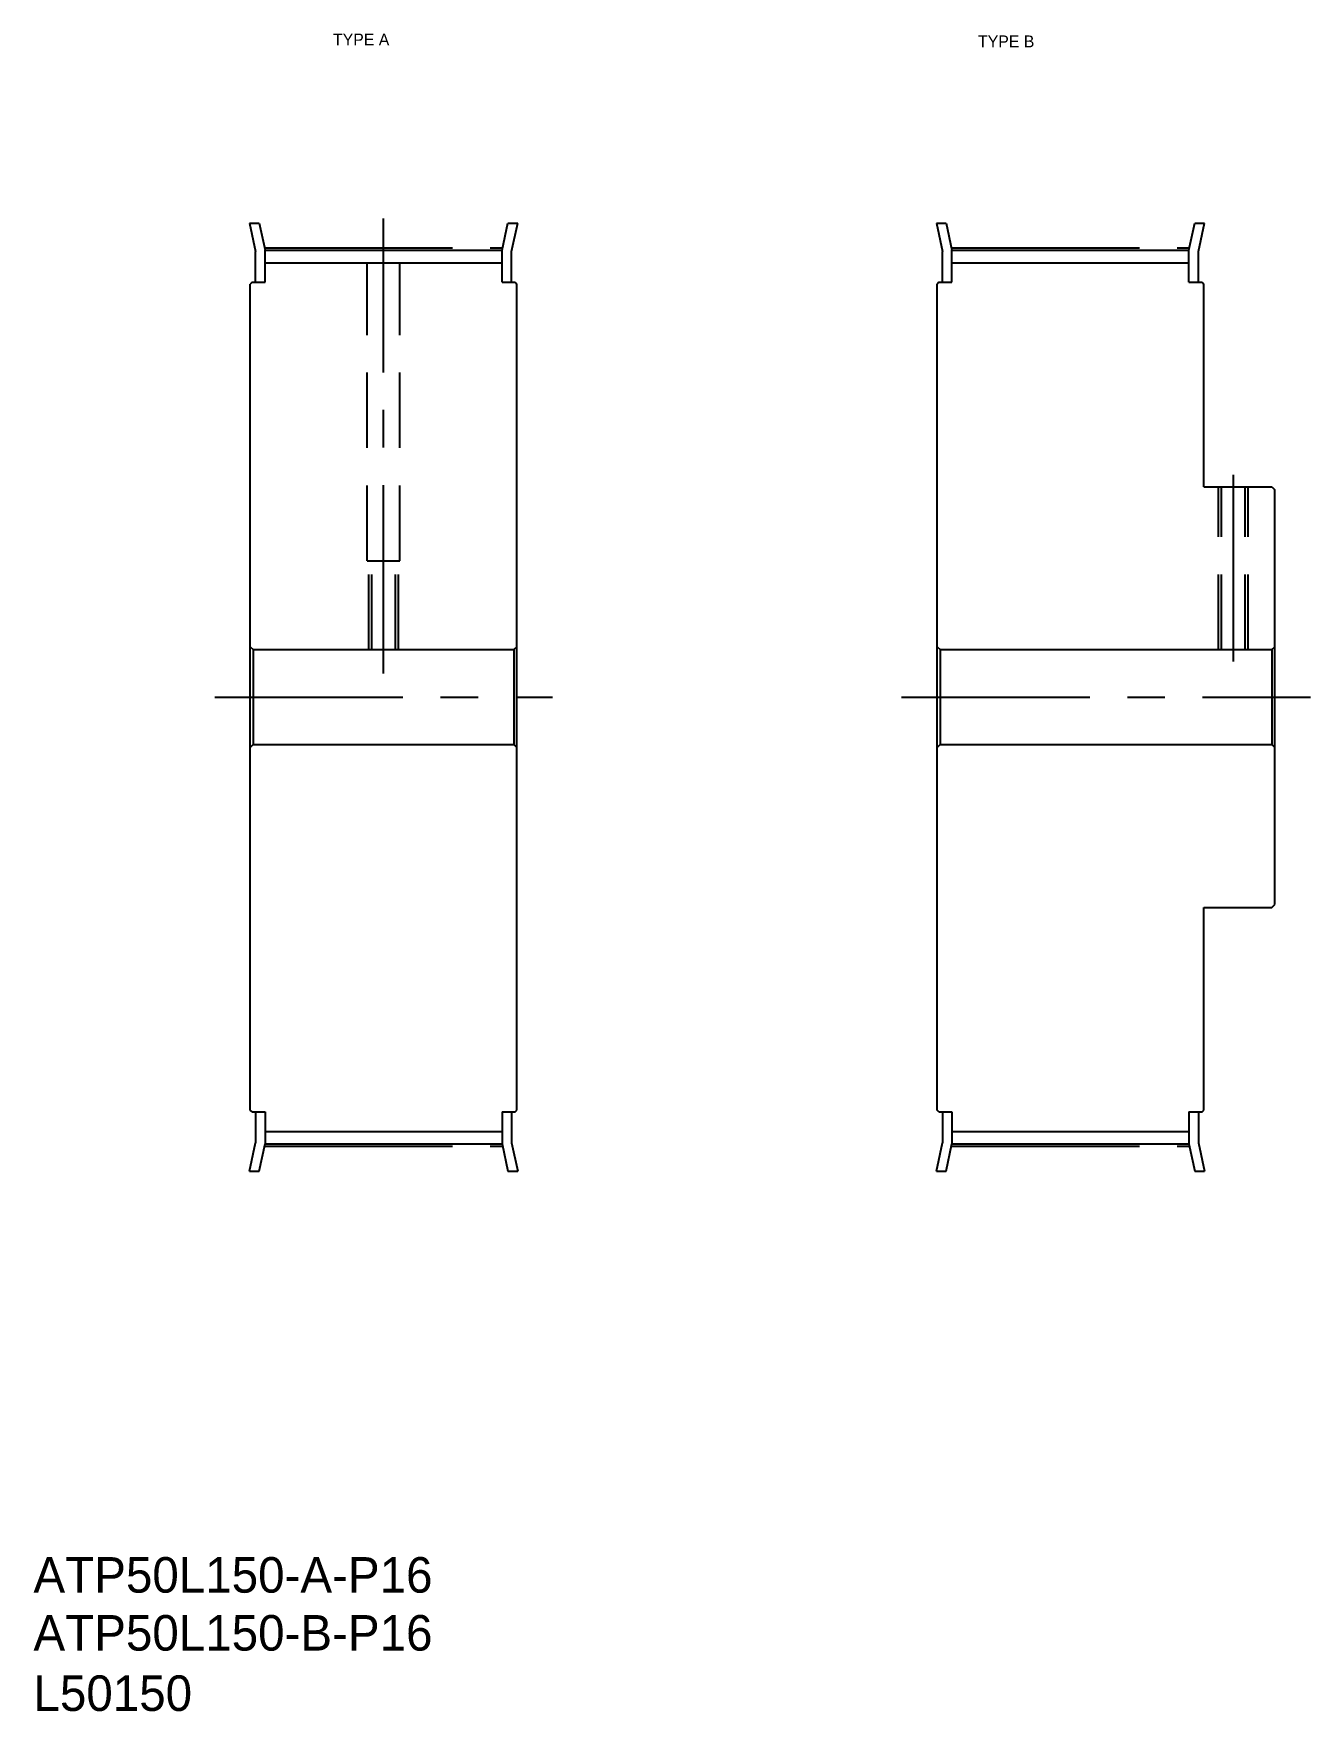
# Model space of a CAD drawing. Extents: x -286 to -70, y -61 to 222.
import ezdxf

# ---------------------------------------------------------------- set-up
doc = ezdxf.new("R2010")
doc.units = 0
doc.linetypes.add('CENTER', pattern=[50.8, 31.75, -6.35, 6.35, -6.35])
doc.linetypes.add('DASHED', pattern=[19.05, 12.7, -6.35])
doc.layers.get('0').update_dxf_attribs({"linetype": 'CONTINUOUS'})
doc.layers.add('CENTER', color=1, linetype='CENTER')

msp = doc.modelspace()

# ---------------------------------------------------------------- linework, layer by layer
for p, q in [((-249.52, 190.29), (-248.5, 185.5)), ((-249.52, 190.29), (-247.87, 190.29)), ((-247.87, 190.29), (-246.9, 185.71)), ((-206.9, 185.71), (-205.93, 190.29)), ((-205.93, 190.29), (-204.27, 190.29)), ((-205.3, 185.5), (-204.27, 190.29)), ((-133.61, 190.29), (-132.58, 185.5)), ((-133.61, 190.29), (-131.95, 190.29)), ((-131.95, 190.29), (-130.98, 185.71)), ((-90.98, 185.71), (-90.01, 190.29)), ((-90.01, 190.29), (-88.36, 190.29)), ((-89.38, 185.5), (-88.36, 190.29)), ((-248.5, 180.29), (-248.5, 185.5)), ((-246.9, 185.71), (-206.9, 185.71)), ((-246.9, 180.29), (-246.9, 185.71)), ((-206.9, 180.29), (-206.9, 185.71)), ((-205.3, 180.29), (-205.3, 185.5)), ((-132.58, 180.29), (-132.58, 185.5)), ((-130.98, 185.71), (-90.98, 185.71)), ((-130.98, 180.29), (-130.98, 185.71)), ((-90.98, 180.29), (-90.98, 185.71)), ((-89.38, 180.29), (-89.38, 185.5)), ((-246.9, 183.58), (-206.9, 183.58)), ((-206.9, 182.02), (-206.9, 182.02)), ((-130.98, 183.58), (-90.98, 183.58)), ((-249.1, 180.29), (-249.4, 179.99)), ((-249.4, 40.59), (-249.4, 179.99)), ((-249.1, 180.29), (-246.9, 180.29)), ((-206.9, 181.17), (-206.9, 181.17)), ((-206.9, 180.29), (-204.7, 180.29)), ((-204.7, 180.29), (-204.4, 179.99)), ((-204.4, 40.59), (-204.4, 179.99)), ((-133.18, 180.29), (-133.48, 179.99)), ((-133.48, 40.59), (-133.48, 179.99)), ((-133.18, 180.29), (-130.98, 180.29)), ((-90.98, 180.29), (-88.78, 180.29)), ((-88.78, 180.29), (-88.48, 179.99)), ((-88.48, 145.79), (-88.48, 179.99)), ((-88.48, 145.79), (-76.98, 145.79)), ((-76.98, 145.79), (-76.48, 145.29)), ((-76.48, 75.29), (-76.48, 145.29)), ((-133.48, 85.59), (-133.48, 134.99)), ((-249.4, 118.79), (-248.9, 118.29)), ((-248.9, 118.29), (-204.9, 118.29)), ((-248.9, 118.29), (-248.9, 102.29)), ((-204.4, 118.79), (-204.9, 118.29)), ((-204.9, 118.29), (-204.9, 102.29)), ((-133.48, 118.79), (-132.98, 118.29)), ((-132.98, 118.29), (-76.98, 118.29)), ((-132.98, 118.29), (-132.98, 102.29)), ((-76.98, 118.29), (-76.48, 118.79)), ((-76.98, 118.29), (-76.98, 102.29)), ((-249.4, 101.79), (-248.9, 102.29)), ((-248.9, 102.29), (-204.9, 102.29)), ((-204.4, 101.79), (-204.9, 102.29)), ((-133.48, 101.79), (-132.98, 102.29)), ((-132.98, 102.29), (-76.98, 102.29)), ((-76.98, 102.29), (-76.48, 101.79)), ((-88.48, 40.59), (-88.48, 74.79)), ((-88.48, 74.79), (-76.98, 74.79)), ((-76.98, 74.79), (-76.48, 75.29)), ((-249.1, 40.29), (-249.4, 40.59)), ((-249.1, 40.29), (-246.9, 40.29)), ((-248.5, 40.29), (-248.5, 35.09)), ((-246.9, 40.29), (-246.9, 34.88)), ((-206.9, 40.29), (-206.9, 34.88)), ((-206.9, 40.29), (-204.7, 40.29)), ((-205.3, 40.29), (-205.3, 35.09)), ((-204.7, 40.29), (-204.4, 40.59)), ((-133.18, 40.29), (-133.48, 40.59)), ((-133.18, 40.29), (-130.98, 40.29)), ((-132.58, 40.29), (-132.58, 35.09)), ((-130.98, 40.29), (-130.98, 34.88)), ((-90.98, 40.29), (-88.78, 40.29)), ((-90.98, 40.29), (-90.98, 34.88)), ((-89.38, 40.29), (-89.38, 35.09)), ((-88.78, 40.29), (-88.48, 40.59)), ((-246.9, 37), (-206.9, 37)), ((-130.98, 37), (-90.98, 37)), ((-249.52, 30.29), (-248.5, 35.09)), ((-247.87, 30.29), (-246.9, 34.88)), ((-246.9, 34.88), (-206.9, 34.88)), ((-206.9, 34.88), (-205.93, 30.29)), ((-205.3, 35.09), (-204.27, 30.29)), ((-133.61, 30.29), (-132.58, 35.09)), ((-131.95, 30.29), (-130.98, 34.88)), ((-130.98, 34.88), (-90.98, 34.88)), ((-90.98, 34.88), (-90.01, 30.29)), ((-89.38, 35.09), (-88.36, 30.29)), ((-249.52, 30.29), (-247.87, 30.29)), ((-205.93, 30.29), (-204.27, 30.29)), ((-133.61, 30.29), (-131.95, 30.29)), ((-90.01, 30.29), (-88.36, 30.29))]:
    msp.add_line(p, q)
at = {"color": 3, "linetype": 'DASHED'}
for p, q in [((-229.65, 133.29), (-229.65, 183.58)), ((-224.15, 133.29), (-224.15, 183.58)), ((-85.98, 118.29), (-85.98, 145.79)), ((-85.48, 118.29), (-85.48, 145.79)), ((-81.48, 118.29), (-81.48, 145.79)), ((-80.98, 118.29), (-80.98, 145.79)), ((-229.65, 133.29), (-224.15, 133.29)), ((-229.4, 118.29), (-229.4, 133.29)), ((-228.9, 118.29), (-228.9, 133.29)), ((-224.9, 118.29), (-224.9, 133.29)), ((-224.4, 118.29), (-224.4, 133.29))]:
    msp.add_line(p, q, dxfattribs=at)
at = {"layer": 'CENTER', "color": 1, "linetype": 'CENTER'}
for p, q in [((-226.9, 114.29), (-226.9, 191.06)), ((-247, 186.09), (-206.8, 186.09)), ((-131.08, 186.09), (-90.88, 186.09)), ((-83.48, 116.29), (-83.48, 147.79)), ((-255.4, 110.29), (-198.4, 110.29)), ((-139.48, 110.29), (-70.48, 110.29)), ((-247, 34.49), (-206.8, 34.49)), ((-131.08, 34.49), (-90.88, 34.49))]:
    msp.add_line(p, q, dxfattribs=at)

# ---------------------------------------------------------------- texts
for s, p in [('TYPE A', (-235.44, 220.26)), ('TYPE B', (-126.58, 219.94))]:
    msp.add_text(s, height=2).set_placement(p)
at = {"color": 7, "linetype": 'CONTINUOUS'}
for s, p in [('ATP50L150-A-P16', (-285.99, -40.85)), ('ATP50L150-B-P16', (-285.99, -50.63)), ('L50150', (-285.99, -60.81))]:
    msp.add_text(s, height=6, dxfattribs=at).set_placement(p)

doc.saveas('drawing.dxf')
